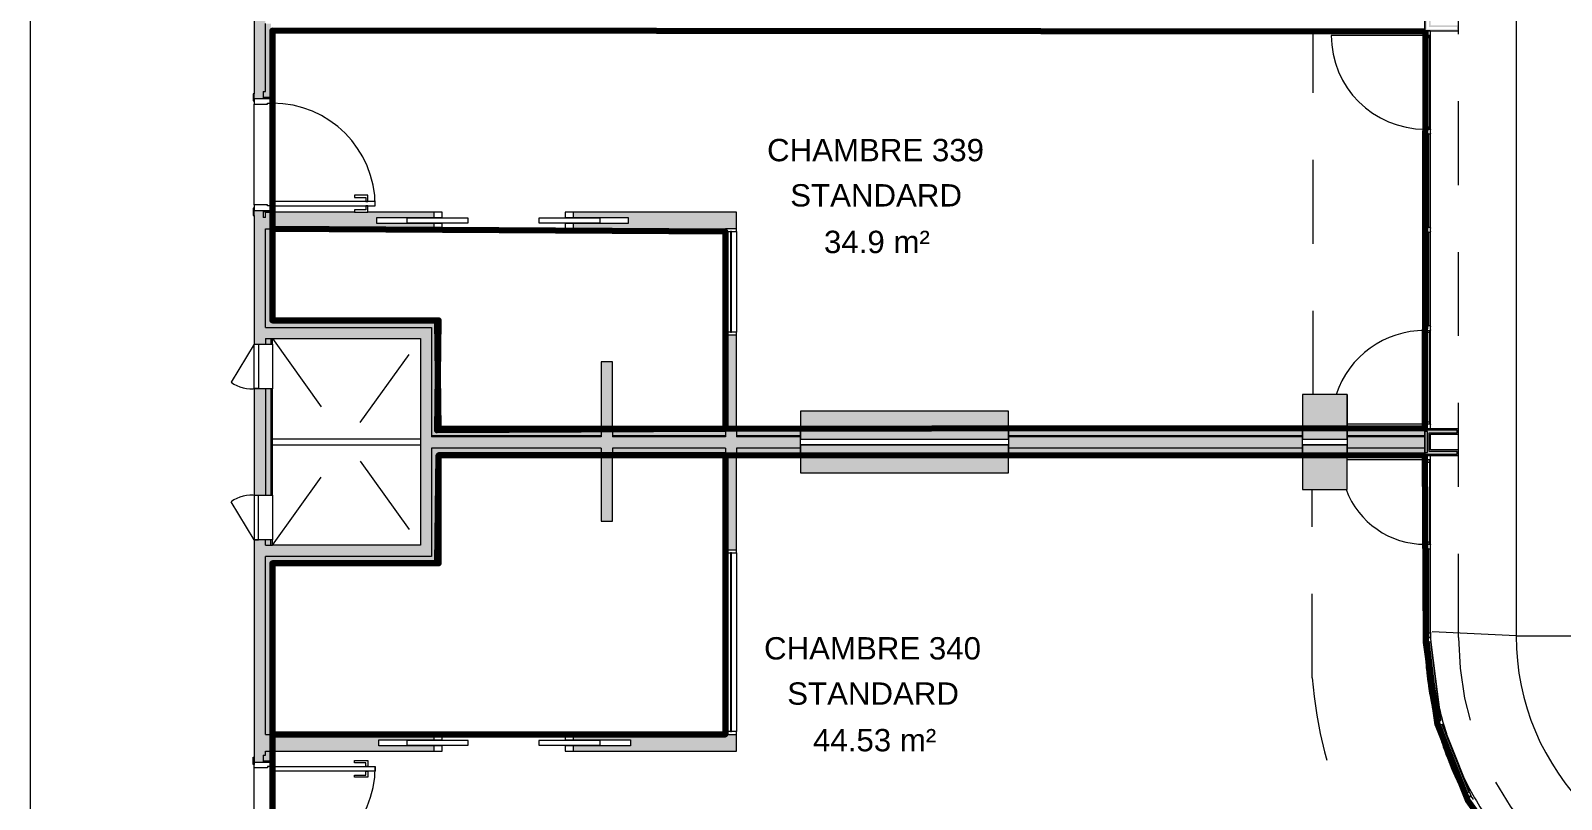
# Model space of a CAD drawing. Header units: metres. Extents: x -227.9 to -140, y 38 to 92.1.
# Drawn here: x -219.07 to -205.37, y 61.06 to 67.95 of the extents above; entities that cross this region are included whole.
import ezdxf

# ---------------------------------------------------------------- set-up
doc = ezdxf.new("R2010")
doc.units = ezdxf.units.M
doc.linetypes.add('JIS_02_0.7', pattern=[1.35, 0.75, -0.6])
for name, color, linetype, lineweight in [('A-AREA-IDEN', 7, 'Continuous', 9), ('A-DOOR', 7, 'Continuous', 5), ('A-FLOR', 7, 'Continuous', 5), ('A-GLAZ', 7, 'Continuous', 5), ('A-GLAZ-CURT', 7, 'Continuous', 5), ('A-GLAZ-CWMG', 7, 'Continuous', 5), ('A-ROOF', 7, 'Continuous', 5), ('A-WALL', 7, 'Continuous', 5), ('A-WALL-PATT', 7, 'Continuous', 13), ('I-WALL', 7, 'Continuous', 5), ('S-COLS', 7, 'Continuous', 5)]:
    doc.layers.add(name, color=color, linetype=linetype, lineweight=lineweight)
doc.layers.add('A-DETL', color=94, linetype='Continuous', lineweight=5, true_color=0x00a600)
doc.layers.add('A-DETL-MBND', color=9, linetype='Continuous', lineweight=5, true_color=0xc0c0c0)
doc.layers.add('Chambre', color=40, linetype='Continuous')
doc.layers.add('SDB', color=230, linetype='Continuous')
doc.styles.add('Arial_1', font='arial.ttf', dxfattribs={"height": 0.2})

msp = doc.modelspace()

# ---------------------------------------------------------------- hatches: boundary and pattern name
at = {"layer": 'A-WALL', "true_color": 0x808080}
h = msp.add_hatch(color=8, dxfattribs=at)
h.paths.add_polyline_path([(-206.294, 67.944), (-206.294, 67.994), (-206.544, 67.994), (-206.544, 68.134), (-206.294, 68.134), (-206.294, 68.184), (-206.594, 68.184), (-206.594, 67.944)])
h.paths.add_polyline_path([(-206.309, 67.959), (-206.579, 67.959), (-206.579, 68.169), (-206.309, 68.169), (-206.309, 68.149), (-206.559, 68.149), (-206.559, 67.979), (-206.309, 67.979)])
for points in [[(-206.294, 64.143), (-206.294, 64.193), (-206.544, 64.193), (-206.544, 64.333), (-206.294, 64.333), (-206.294, 64.383), (-206.594, 64.383), (-206.594, 64.37), (-206.307, 64.37), (-206.307, 64.346), (-206.557, 64.346), (-206.557, 64.18), (-206.307, 64.18), (-206.307, 64.156), (-206.594, 64.156), (-206.594, 64.143)], [(-206.307, 64.156), (-206.307, 64.18), (-206.557, 64.18), (-206.557, 64.346), (-206.307, 64.346), (-206.307, 64.37), (-206.594, 64.37), (-206.594, 64.357), (-206.57, 64.357), (-206.57, 64.169), (-206.594, 64.169), (-206.594, 64.156)], [(-206.57, 64.169), (-206.57, 64.357), (-206.594, 64.357), (-206.594, 64.169)]]:
    msp.add_hatch(color=8, dxfattribs=at).paths.add_polyline_path(points)
at = {"layer": 'A-WALL-PATT', "lineweight": 5, "true_color": 0xaaaaaa}
for points in [[(-212.182, 64.289), (-210.319, 64.289), (-210.319, 64.539), (-212.182, 64.539)], [(-212.182, 63.989), (-210.319, 63.989), (-210.319, 64.239), (-212.182, 64.239)], [(-207.69, 64.309), (-207.69, 64.319), (-210.32, 64.319), (-210.32, 64.309), (-208.741, 64.309)], [(-207.29, 64.31), (-206.595, 64.31), (-206.595, 64.32), (-207.29, 64.32)]]:
    msp.add_hatch(color=253, dxfattribs=at).paths.add_polyline_path(points)
h = msp.add_hatch(color=253, dxfattribs=at)
h.paths.add_polyline_path([(-212.753, 64.309), (-212.182, 64.309), (-212.182, 64.319), (-212.753, 64.319)])
h.paths.add_polyline_path([(-213.675, 64.309), (-212.853, 64.309), (-212.853, 64.319), (-213.864, 64.319), (-213.864, 64.309)])
h.paths.add_polyline_path([(-214.497, 64.309), (-213.964, 64.309), (-213.964, 64.319), (-215.482, 64.319), (-215.482, 64.309), (-215.32, 64.309)])
at = {"layer": 'I-WALL', "true_color": 0xaaaaaa}
h = msp.add_hatch(color=253, dxfattribs=at)
h.paths.add_polyline_path([(-217.069, 65.289), (-216.969, 65.289), (-216.969, 66.274), (-216.988, 66.274), (-216.988, 66.337), (-217.069, 66.337), (-217.069, 65.339)])
h.paths.add_polyline_path([(-217.069, 67.337), (-216.988, 67.337), (-216.988, 67.4), (-216.969, 67.4), (-216.969, 68.712), (-216.988, 68.712), (-216.988, 68.775), (-217.069, 68.775), (-217.069, 67.382)])
h.paths.add_polyline_path([(-216.988, 69.775), (-216.988, 69.838), (-216.969, 69.838), (-216.969, 71.507), (-217.069, 71.507), (-217.069, 69.775)])
h.paths.add_polyline_path([(-216.988, 72.507), (-216.969, 72.507), (-216.969, 74.674), (-216.988, 74.674), (-216.988, 74.737), (-217.069, 74.737), (-217.069, 72.507)])
h.paths.add_polyline_path([(-216.988, 75.737), (-216.988, 75.8), (-216.969, 75.8), (-216.969, 76.615), (-217.069, 76.615), (-217.069, 75.737)])
h = msp.add_hatch(color=253, dxfattribs=at)
h.paths.add_polyline_path([(-216.969, 65.339), (-216.919, 65.339), (-216.919, 66.172), (-216.969, 66.172), (-216.969, 65.352)])
h.paths.add_polyline_path([(-216.964, 67.35), (-216.919, 67.35), (-216.919, 68.01), (-216.969, 68.01), (-216.969, 67.4), (-216.988, 67.4), (-216.988, 67.35)])
h.paths.add_polyline_path([(-216.969, 68.12), (-216.919, 68.12), (-216.919, 68.762), (-216.988, 68.762), (-216.988, 68.712), (-216.969, 68.712), (-216.969, 68.143)])
h.paths.add_polyline_path([(-216.919, 69.788), (-216.919, 69.792), (-216.988, 69.792), (-216.988, 69.788), (-216.964, 69.788)])
h.paths.add_polyline_path([(-216.919, 69.942), (-216.919, 71.378), (-216.969, 71.378), (-216.969, 69.942), (-216.964, 69.942)])
h.paths.add_polyline_path([(-216.919, 71.478), (-216.919, 71.507), (-216.969, 71.507), (-216.969, 71.478), (-216.964, 71.478)])
h.paths.add_polyline_path([(-216.964, 72.507), (-216.919, 72.507), (-216.919, 72.552), (-216.969, 72.552), (-216.969, 72.507)])
h.paths.add_polyline_path([(-216.919, 72.652), (-216.919, 74.492), (-216.969, 74.492), (-216.969, 72.652), (-216.964, 72.652)])
h.paths.add_polyline_path([(-216.964, 74.642), (-216.919, 74.642), (-216.919, 74.724), (-216.988, 74.724), (-216.988, 74.674), (-216.969, 74.674), (-216.969, 74.642)])
h.paths.add_polyline_path([(-216.964, 75.75), (-216.919, 75.75), (-216.919, 76.515), (-216.969, 76.515), (-216.969, 75.8), (-216.988, 75.8), (-216.988, 75.75)])
h = msp.add_hatch(color=253, dxfattribs=at)
h.paths.add_polyline_path([(-216.906, 65.352), (-216.906, 66.172), (-216.919, 66.172), (-216.919, 65.352)])
h.paths.add_polyline_path([(-216.906, 66.322), (-216.906, 66.337), (-216.988, 66.337), (-216.988, 66.324), (-216.919, 66.324), (-216.919, 66.322)])
h.paths.add_polyline_path([(-216.95, 67.337), (-216.906, 67.337), (-216.906, 67.96), (-216.919, 67.96), (-216.919, 67.35), (-216.988, 67.35), (-216.988, 67.337), (-216.964, 67.337)])
h.paths.add_polyline_path([(-216.919, 68.17), (-216.906, 68.17), (-216.906, 68.775), (-216.988, 68.775), (-216.988, 68.762), (-216.919, 68.762), (-216.919, 68.645)])
h.paths.add_polyline_path([(-216.988, 69.775), (-216.906, 69.775), (-216.906, 69.792), (-216.919, 69.792), (-216.919, 69.788), (-216.988, 69.788)])
h.paths.add_polyline_path([(-216.919, 69.942), (-216.906, 69.942), (-216.906, 71.328), (-216.919, 71.328), (-216.919, 70.286)])
h.paths.add_polyline_path([(-216.906, 71.478), (-216.906, 71.507), (-216.919, 71.507), (-216.919, 71.478)])
h.paths.add_polyline_path([(-216.919, 72.507), (-216.906, 72.507), (-216.906, 72.552), (-216.919, 72.552)])
h.paths.add_polyline_path([(-216.919, 72.702), (-216.906, 72.702), (-216.906, 74.492), (-216.919, 74.492), (-216.919, 73.501)])
h.paths.add_polyline_path([(-216.906, 74.642), (-216.906, 74.737), (-216.988, 74.737), (-216.988, 74.724), (-216.919, 74.724), (-216.919, 74.642)])
h.paths.add_polyline_path([(-216.988, 75.737), (-216.906, 75.737), (-216.906, 76.465), (-216.919, 76.465), (-216.919, 75.75), (-216.988, 75.75)])
h = msp.add_hatch(color=253, dxfattribs=at)
h.paths.add_polyline_path([(-212.853, 66.172), (-212.753, 66.172), (-212.753, 66.322), (-214.213, 66.322), (-214.213, 66.274), (-213.723, 66.274), (-213.723, 66.219), (-214.213, 66.219), (-214.213, 66.172), (-213.675, 66.172)])
h.paths.add_polyline_path([(-216.919, 66.172), (-215.463, 66.172), (-215.463, 66.219), (-215.973, 66.219), (-215.973, 66.274), (-215.463, 66.274), (-215.463, 66.322), (-216.896, 66.321), (-216.896, 66.292), (-216.906, 66.292), (-216.906, 66.322), (-216.969, 66.322), (-216.969, 66.172), (-216.964, 66.172)])
for points in [[(-216.906, 65.289), (-215.482, 65.289), (-215.482, 65.339), (-216.969, 65.339), (-216.969, 65.289), (-216.964, 65.289)], [(-216.906, 65.339), (-215.432, 65.339), (-215.432, 65.352), (-216.919, 65.352), (-216.919, 65.339)], [(-215.432, 64.319), (-215.432, 65.339), (-215.482, 65.339), (-215.482, 64.319)], [(-215.419, 64.369), (-215.419, 65.352), (-215.432, 65.352), (-215.432, 64.369)], [(-216.919, 65.189), (-215.582, 65.189), (-215.582, 65.289), (-216.969, 65.289), (-216.969, 65.189), (-216.964, 65.189)], [(-215.482, 64.264), (-215.482, 65.289), (-215.582, 65.289), (-215.582, 64.264)], [(-212.853, 64.309), (-212.753, 64.309), (-212.753, 65.222), (-212.853, 65.222), (-212.853, 64.309)], [(-213.864, 64.309), (-213.864, 64.983), (-213.964, 64.983), (-213.964, 64.309)], [(-207.69, 64.369), (-207.69, 64.382), (-210.32, 64.382), (-210.32, 64.369), (-208.741, 64.369)], [(-207.69, 64.319), (-207.69, 64.369), (-210.32, 64.369), (-210.32, 64.319), (-208.741, 64.319)], [(-206.595, 64.37), (-206.595, 64.383), (-207.29, 64.383), (-207.29, 64.37), (-206.686, 64.37)], [(-207.29, 64.32), (-206.595, 64.32), (-206.595, 64.37), (-207.29, 64.37)], [(-215.582, 63.34), (-215.482, 63.34), (-215.482, 64.264), (-215.582, 64.264), (-215.582, 63.857)], [(-213.964, 64.209), (-212.182, 64.209), (-212.182, 64.309), (-215.482, 64.309), (-215.482, 64.209), (-214.497, 64.209)], [(-207.69, 64.209), (-207.69, 64.309), (-210.32, 64.309), (-210.32, 64.209), (-208.741, 64.209)], [(-206.595, 64.21), (-206.595, 64.31), (-207.29, 64.31), (-207.29, 64.21), (-206.686, 64.21)], [(-215.482, 63.24), (-215.432, 63.24), (-215.432, 64.209), (-215.482, 64.209), (-215.482, 63.34)], [(-215.419, 63.19), (-215.419, 64.159), (-215.432, 64.159), (-215.432, 63.19)], [(-213.864, 63.556), (-213.864, 64.209), (-213.964, 64.209), (-213.964, 63.556)], [(-212.753, 63.296), (-212.753, 64.209), (-212.853, 64.209), (-212.853, 63.296)], [(-207.69, 64.159), (-207.69, 64.209), (-210.32, 64.209), (-210.32, 64.159), (-208.741, 64.159)], [(-207.69, 64.146), (-207.69, 64.159), (-210.32, 64.159), (-210.32, 64.146), (-208.741, 64.146)], [(-206.595, 64.16), (-206.595, 64.21), (-207.29, 64.21), (-207.29, 64.16), (-206.686, 64.16)], [(-207.29, 64.147), (-206.595, 64.147), (-206.595, 64.16), (-207.29, 64.16)], [(-216.919, 63.24), (-215.482, 63.24), (-215.482, 63.34), (-216.969, 63.34), (-216.969, 63.24), (-216.964, 63.24)], [(-215.432, 63.19), (-215.432, 63.24), (-216.919, 63.24), (-216.919, 63.19), (-216.906, 63.19)], [(-216.906, 63.177), (-215.419, 63.177), (-215.419, 63.19), (-216.906, 63.19)]]:
    msp.add_hatch(color=253, dxfattribs=at).paths.add_polyline_path(points)
h = msp.add_hatch(color=253, dxfattribs=at)
h.paths.add_polyline_path([(-217.069, 64.264), (-216.969, 64.264), (-216.969, 64.741), (-217.069, 64.741)])
h.paths.add_polyline_path([(-217.069, 65.141), (-216.969, 65.141), (-216.969, 65.289), (-217.069, 65.289)])
h = msp.add_hatch(color=253, dxfattribs=at)
h.paths.add_polyline_path([(-216.919, 64.264), (-216.919, 64.741), (-216.969, 64.741), (-216.969, 64.264), (-216.964, 64.264)])
h.paths.add_polyline_path([(-216.919, 65.141), (-216.919, 65.189), (-216.969, 65.189), (-216.969, 65.141), (-216.964, 65.141)])
h = msp.add_hatch(color=253, dxfattribs=at)
h.paths.add_polyline_path([(-216.919, 64.264), (-216.906, 64.264), (-216.906, 64.741), (-216.919, 64.741)])
h.paths.add_polyline_path([(-216.919, 65.141), (-216.906, 65.141), (-216.906, 65.189), (-216.919, 65.189)])
h = msp.add_hatch(color=253, dxfattribs=at)
h.paths.add_polyline_path([(-213.964, 64.319), (-213.964, 64.369), (-215.432, 64.369), (-215.432, 64.319), (-214.497, 64.319)])
h.paths.add_polyline_path([(-212.182, 64.319), (-212.182, 64.369), (-212.753, 64.369), (-212.753, 64.319)])
h.paths.add_polyline_path([(-213.675, 64.319), (-212.853, 64.319), (-212.853, 64.369), (-213.864, 64.369), (-213.864, 64.319)])
h = msp.add_hatch(color=253, dxfattribs=at)
h.paths.add_polyline_path([(-212.753, 64.369), (-212.182, 64.369), (-212.182, 64.382), (-212.753, 64.382)])
h.paths.add_polyline_path([(-213.964, 64.369), (-213.964, 64.382), (-215.419, 64.382), (-215.419, 64.369), (-214.497, 64.369)])
h.paths.add_polyline_path([(-213.864, 64.369), (-212.853, 64.369), (-212.853, 64.382), (-213.864, 64.382)])
h = msp.add_hatch(color=253, dxfattribs=at)
h.paths.add_polyline_path([(-216.969, 52.215), (-216.969, 60.335), (-216.988, 60.335), (-216.988, 60.398), (-217.069, 60.398), (-217.069, 52.215)])
h.paths.add_polyline_path([(-216.988, 61.398), (-216.988, 61.461), (-216.969, 61.461), (-216.969, 63.387), (-217.069, 63.387), (-217.069, 61.398)])
h.paths.add_polyline_path([(-217.069, 63.787), (-216.969, 63.787), (-216.969, 64.264), (-217.069, 64.264)])
h = msp.add_hatch(color=253, dxfattribs=at)
h.paths.add_polyline_path([(-216.964, 52.265), (-216.919, 52.265), (-216.919, 54.139), (-216.969, 54.139), (-216.969, 52.265)])
h.paths.add_polyline_path([(-216.969, 54.239), (-216.919, 54.239), (-216.919, 56.99), (-216.969, 56.99), (-216.969, 56.355)])
h.paths.add_polyline_path([(-216.964, 57.09), (-216.919, 57.09), (-216.919, 59.578), (-216.969, 59.578), (-216.969, 57.09)])
h.paths.add_polyline_path([(-216.969, 59.728), (-216.919, 59.728), (-216.919, 60.385), (-216.988, 60.385), (-216.988, 60.335), (-216.969, 60.335)])
h.paths.add_polyline_path([(-216.919, 61.411), (-216.919, 61.496), (-216.969, 61.496), (-216.969, 61.461), (-216.988, 61.461), (-216.988, 61.411), (-216.964, 61.411)])
h.paths.add_polyline_path([(-216.969, 61.646), (-216.919, 61.646), (-216.919, 63.24), (-216.969, 63.24), (-216.969, 62.785)])
h.paths.add_polyline_path([(-216.964, 63.34), (-216.919, 63.34), (-216.919, 63.387), (-216.969, 63.387), (-216.969, 63.34)])
h.paths.add_polyline_path([(-216.969, 63.787), (-216.919, 63.787), (-216.919, 64.264), (-216.969, 64.264)])
h = msp.add_hatch(color=253, dxfattribs=at)
h.paths.add_polyline_path([(-216.906, 52.278), (-216.906, 54.089), (-216.919, 54.089), (-216.919, 52.278)])
h.paths.add_polyline_path([(-216.906, 54.239), (-216.906, 56.99), (-216.919, 56.99), (-216.919, 54.239)])
h.paths.add_polyline_path([(-216.919, 57.14), (-216.906, 57.14), (-216.906, 59.528), (-216.919, 59.528), (-216.919, 57.427)])
h.paths.add_polyline_path([(-216.919, 59.728), (-216.906, 59.728), (-216.906, 60.398), (-216.988, 60.398), (-216.988, 60.385), (-216.919, 60.385), (-216.919, 60.268)])
h.paths.add_polyline_path([(-216.906, 61.398), (-216.906, 61.496), (-216.919, 61.496), (-216.919, 61.411), (-216.988, 61.411), (-216.988, 61.398), (-216.95, 61.398)])
h.paths.add_polyline_path([(-216.919, 61.646), (-216.906, 61.646), (-216.906, 63.19), (-216.919, 63.19), (-216.919, 61.713)])
h.paths.add_polyline_path([(-216.919, 63.34), (-216.906, 63.34), (-216.906, 63.387), (-216.919, 63.387)])
h.paths.add_polyline_path([(-216.906, 63.787), (-216.906, 64.264), (-216.919, 64.264), (-216.919, 63.787)])
h = msp.add_hatch(color=253, dxfattribs=at)
h.paths.add_polyline_path([(-213.964, 64.159), (-213.964, 64.209), (-215.432, 64.209), (-215.432, 64.159), (-214.497, 64.159)])
h.paths.add_polyline_path([(-212.182, 64.159), (-212.182, 64.209), (-212.753, 64.209), (-212.753, 64.159)])
h.paths.add_polyline_path([(-213.675, 64.159), (-212.853, 64.159), (-212.853, 64.209), (-213.864, 64.209), (-213.864, 64.159)])
h = msp.add_hatch(color=253, dxfattribs=at)
h.paths.add_polyline_path([(-212.182, 64.146), (-212.182, 64.159), (-212.753, 64.159), (-212.753, 64.146)])
h.paths.add_polyline_path([(-214.497, 64.146), (-213.964, 64.146), (-213.964, 64.159), (-215.419, 64.159), (-215.419, 64.146), (-215.32, 64.146)])
h.paths.add_polyline_path([(-213.675, 64.146), (-212.853, 64.146), (-212.853, 64.159), (-213.864, 64.159), (-213.864, 64.146)])
h = msp.add_hatch(color=253, dxfattribs=at)
h.paths.add_polyline_path([(-212.753, 61.496), (-212.753, 61.646), (-214.213, 61.646), (-214.213, 61.598), (-213.703, 61.598), (-213.703, 61.543), (-214.213, 61.543), (-214.213, 61.496), (-213.675, 61.496)])
h.paths.add_polyline_path([(-216.142, 61.496), (-215.463, 61.496), (-215.463, 61.543), (-215.953, 61.543), (-215.953, 61.598), (-215.463, 61.598), (-215.463, 61.646), (-216.969, 61.646), (-216.969, 61.496), (-216.906, 61.496)])
at = {"layer": 'S-COLS', "true_color": 0x808080}
for points in [[(-207.29, 64.289), (-207.29, 64.689), (-207.69, 64.689), (-207.69, 64.289)], [(-207.29, 63.839), (-207.29, 64.239), (-207.69, 64.239), (-207.69, 63.839)]]:
    msp.add_hatch(color=8, dxfattribs=at).paths.add_polyline_path(points)

# ---------------------------------------------------------------- linework, layer by layer
at = {"layer": 'A-DETL', "color": 7, "linetype": 'JIS_02_0.7'}
for p, q in [((-206.294, 62.514), (-206.294, 73.614)), ((-216.906, 63.34), (-215.582, 65.189)), ((-216.906, 65.189), (-215.582, 63.34)), ((-216.906, 56.99), (-216.906, 63.34))]:
    msp.add_line(p, q, dxfattribs=at)
at = {"layer": 'A-DETL', "color": 9, "linetype": 'JIS_02_0.7', "lineweight": 9, "true_color": 0xc0c0c0}
for p, q in [((-207.593, 64.689), (-207.593, 67.947)), ((-207.604, 62.154), (-207.604, 63.839))]:
    msp.add_line(p, q, dxfattribs=at)
at = {"layer": 'A-DETL', "color": 7, "linetype": 'JIS_02_0.7'}
msp.add_arc((-203.594, 62.514), 2.7, 180, 270, dxfattribs=at)
at = {"layer": 'A-DETL', "color": 9, "linetype": 'JIS_02_0.7', "lineweight": 9, "true_color": 0xc0c0c0}
msp.add_arc((-203.556, 62.487), 4.062, 184.7126, 222.5673, dxfattribs=at)
at = {"layer": 'A-DETL-MBND', "lineweight": 9}
for p, q in [((-215.582, 64.289), (-216.906, 64.289)), ((-216.906, 64.239), (-215.582, 64.239)), ((-212.182, 64.239), (-210.32, 64.239)), ((-207.69, 64.239), (-207.29, 64.239))]:
    msp.add_line(p, q, dxfattribs=at)
at = {"layer": 'A-DETL-MBND'}
msp.add_line((-205.779, 62.529), (-205.079, 62.529), dxfattribs=at)
at = {"layer": 'A-DOOR'}
for p, q in [((-206.593, 67.904), (-207.433, 67.904)), ((-216.051, 66.472), (-216.171, 66.472)), ((-216.171, 66.472), (-216.171, 66.452)), ((-216.171, 66.452), (-216.071, 66.452)), ((-216.071, 66.452), (-216.071, 66.417)), ((-216.051, 66.417), (-216.051, 66.472)), ((-215.986, 66.417), (-216.906, 66.417)), ((-216.906, 66.417), (-216.906, 66.377)), ((-216.906, 66.377), (-215.986, 66.377)), ((-216.071, 66.342), (-216.171, 66.342)), ((-216.171, 66.342), (-216.171, 66.322)), ((-216.171, 66.322), (-216.051, 66.322)), ((-216.071, 66.417), (-216.051, 66.417)), ((-216.051, 66.377), (-216.071, 66.377)), ((-216.071, 66.377), (-216.071, 66.342)), ((-216.051, 66.322), (-216.051, 66.377)), ((-215.986, 66.377), (-215.986, 66.417)), ((-215.153, 66.267), (-215.703, 66.267)), ((-215.703, 66.267), (-215.703, 66.227)), ((-215.703, 66.227), (-215.153, 66.227)), ((-215.153, 66.227), (-215.153, 66.267)), ((-214.523, 66.267), (-214.523, 66.227)), ((-213.973, 66.267), (-214.523, 66.267)), ((-214.523, 66.227), (-213.973, 66.227)), ((-213.973, 66.227), (-213.973, 66.267)), ((-206.593, 64.423), (-207.29, 64.423)), ((-206.593, 64.103), (-207.29, 64.103)), ((-215.153, 61.591), (-215.703, 61.591)), ((-215.703, 61.591), (-215.703, 61.551)), ((-215.703, 61.551), (-215.153, 61.551)), ((-215.153, 61.551), (-215.153, 61.591)), ((-213.973, 61.591), (-214.523, 61.591)), ((-214.523, 61.591), (-214.523, 61.551)), ((-214.523, 61.551), (-213.973, 61.551)), ((-213.973, 61.551), (-213.973, 61.591)), ((-216.906, 61.318), (-216.906, 61.358)), ((-216.906, 61.358), (-215.986, 61.358)), ((-216.171, 61.413), (-216.051, 61.413)), ((-216.171, 61.393), (-216.171, 61.413)), ((-216.071, 61.393), (-216.171, 61.393)), ((-216.071, 61.358), (-216.071, 61.393)), ((-216.051, 61.358), (-216.071, 61.358)), ((-216.051, 61.413), (-216.051, 61.358)), ((-215.986, 61.358), (-215.986, 61.318)), ((-215.986, 61.318), (-216.906, 61.318)), ((-216.171, 61.283), (-216.071, 61.283)), ((-216.171, 61.263), (-216.171, 61.283)), ((-216.051, 61.263), (-216.171, 61.263)), ((-216.071, 61.318), (-216.051, 61.318)), ((-216.071, 61.283), (-216.071, 61.318)), ((-216.051, 61.318), (-216.051, 61.263))]:
    msp.add_line(p, q, dxfattribs=at)
at = {"layer": 'A-DOOR', "color": 9, "lineweight": 9, "true_color": 0xc0c0c0}
for p, q in [((-206.593, 67.904), (-206.593, 67.884)), ((-206.553, 67.904), (-206.593, 67.904)), ((-206.593, 67.884), (-206.553, 67.884)), ((-206.553, 67.884), (-206.553, 67.904)), ((-206.593, 67.083), (-206.593, 67.063)), ((-206.553, 67.083), (-206.593, 67.083)), ((-206.593, 67.063), (-206.553, 67.063)), ((-206.553, 67.063), (-206.553, 67.083)), ((-206.593, 65.263), (-206.553, 65.263)), ((-206.593, 65.243), (-206.593, 65.263)), ((-206.553, 65.243), (-206.593, 65.243)), ((-206.553, 65.263), (-206.553, 65.243)), ((-217.069, 65.139), (-217.029, 65.139)), ((-217.069, 64.743), (-217.069, 65.139)), ((-217.029, 65.139), (-217.029, 64.743)), ((-217.029, 64.743), (-217.069, 64.743)), ((-206.593, 64.443), (-206.553, 64.443)), ((-206.593, 64.423), (-206.593, 64.443)), ((-206.553, 64.423), (-206.593, 64.423)), ((-206.553, 64.443), (-206.553, 64.423)), ((-206.593, 64.103), (-206.593, 64.083)), ((-206.553, 64.103), (-206.593, 64.103)), ((-206.553, 64.083), (-206.553, 64.103)), ((-206.593, 64.083), (-206.553, 64.083)), ((-217.029, 63.785), (-217.069, 63.785)), ((-217.069, 63.785), (-217.069, 63.389)), ((-217.029, 63.389), (-217.029, 63.785)), ((-217.069, 63.389), (-217.029, 63.389)), ((-206.593, 63.368), (-206.593, 63.348)), ((-206.553, 63.368), (-206.593, 63.368)), ((-206.593, 63.348), (-206.553, 63.348)), ((-206.553, 63.348), (-206.553, 63.368))]:
    msp.add_line(p, q, dxfattribs=at)
at = {"layer": 'A-DOOR', "color": 9, "true_color": 0xc0c0c0}
for p, q in [((-206.593, 67.083), (-206.593, 67.884)), ((-206.553, 67.884), (-206.553, 67.083)), ((-217.079, 67.382), (-217.079, 67.317)), ((-217.069, 67.382), (-217.079, 67.382)), ((-217.069, 67.317), (-217.069, 67.382)), ((-216.906, 67.382), (-216.906, 67.317)), ((-216.896, 67.382), (-216.906, 67.382)), ((-216.896, 67.317), (-216.896, 67.382)), ((-217.079, 67.317), (-217.069, 67.317)), ((-216.906, 67.337), (-217.069, 67.337)), ((-217.069, 67.337), (-217.069, 67.287)), ((-217.069, 67.287), (-216.95, 67.287)), ((-216.95, 67.287), (-216.95, 67.297)), ((-216.95, 67.297), (-216.906, 67.297)), ((-216.906, 67.297), (-216.906, 67.337)), ((-216.906, 67.317), (-216.896, 67.317)), ((-217.069, 66.357), (-217.079, 66.357)), ((-217.079, 66.357), (-217.079, 66.292)), ((-217.079, 66.292), (-217.069, 66.292)), ((-216.95, 66.387), (-217.069, 66.387)), ((-217.069, 66.387), (-217.069, 66.337)), ((-217.069, 66.292), (-217.069, 66.357)), ((-217.069, 66.337), (-216.906, 66.337)), ((-216.95, 66.377), (-216.95, 66.387)), ((-216.906, 66.377), (-216.95, 66.377)), ((-216.906, 66.337), (-216.906, 66.377)), ((-216.896, 66.357), (-216.906, 66.357)), ((-216.906, 66.357), (-216.906, 66.292)), ((-216.906, 66.292), (-216.896, 66.292)), ((-216.896, 66.292), (-216.896, 66.357)), ((-215.388, 66.322), (-215.463, 66.322)), ((-215.463, 66.322), (-215.463, 66.274)), ((-215.388, 66.274), (-215.388, 66.322)), ((-214.213, 66.322), (-214.288, 66.322)), ((-214.288, 66.322), (-214.288, 66.274)), ((-214.213, 66.274), (-214.213, 66.322)), ((-215.463, 66.274), (-215.388, 66.274)), ((-215.388, 66.219), (-215.463, 66.219)), ((-215.463, 66.219), (-215.463, 66.172)), ((-215.463, 66.172), (-215.388, 66.172)), ((-215.388, 66.172), (-215.388, 66.219)), ((-214.288, 66.274), (-214.213, 66.274)), ((-214.213, 66.219), (-214.288, 66.219)), ((-214.288, 66.219), (-214.288, 66.172)), ((-214.288, 66.172), (-214.213, 66.172)), ((-214.213, 66.172), (-214.213, 66.219)), ((-206.593, 65.243), (-206.593, 64.443)), ((-206.553, 64.443), (-206.553, 65.243)), ((-217.069, 65.141), (-217.276, 64.799)), ((-206.593, 63.368), (-206.593, 64.083)), ((-206.553, 64.083), (-206.553, 63.368)), ((-217.069, 63.387), (-217.276, 63.729)), ((-215.388, 61.646), (-215.463, 61.646)), ((-215.463, 61.646), (-215.463, 61.598)), ((-215.388, 61.598), (-215.388, 61.646)), ((-214.213, 61.646), (-214.288, 61.646)), ((-214.288, 61.646), (-214.288, 61.598)), ((-214.213, 61.598), (-214.213, 61.646)), ((-215.463, 61.598), (-215.388, 61.598)), ((-215.388, 61.543), (-215.463, 61.543)), ((-215.463, 61.543), (-215.463, 61.496)), ((-215.463, 61.496), (-215.388, 61.496)), ((-215.388, 61.496), (-215.388, 61.543)), ((-214.288, 61.598), (-214.213, 61.598)), ((-214.213, 61.543), (-214.288, 61.543)), ((-214.288, 61.543), (-214.288, 61.496)), ((-214.288, 61.496), (-214.213, 61.496)), ((-214.213, 61.496), (-214.213, 61.543)), ((-217.079, 61.443), (-217.069, 61.443)), ((-217.079, 61.378), (-217.079, 61.443)), ((-217.069, 61.378), (-217.079, 61.378)), ((-217.069, 61.443), (-217.069, 61.378)), ((-217.069, 61.398), (-216.906, 61.398)), ((-217.069, 61.348), (-217.069, 61.398)), ((-216.95, 61.358), (-216.95, 61.348)), ((-216.906, 61.358), (-216.95, 61.358)), ((-216.906, 61.443), (-216.896, 61.443)), ((-216.906, 61.378), (-216.906, 61.443)), ((-216.906, 61.398), (-216.906, 61.358)), ((-216.896, 61.378), (-216.906, 61.378)), ((-216.896, 61.443), (-216.896, 61.378)), ((-216.95, 61.348), (-217.069, 61.348))]:
    msp.add_line(p, q, dxfattribs=at)
at = {"layer": 'A-DOOR'}
for centre, radius, start, end in [((-206.593, 67.904), 0.84, 180, 270), ((-216.906, 66.377), 0.92, 0, 90), ((-206.593, 64.423), 0.84, 90, 161.5106), ((-206.593, 64.103), 0.755, 200.5411, 270), ((-216.906, 61.358), 0.92, 270, 360)]:
    msp.add_arc(centre, radius, start, end, dxfattribs=at)
at = {"layer": 'A-DOOR', "color": 9, "true_color": 0xc0c0c0}
for centre, start, end in [((-217.088, 65.069), 235.1704, 276.8285), ((-217.088, 63.459), 83.1715, 124.8296)]:
    msp.add_arc(centre, 0.329, start, end, dxfattribs=at)
at = {"layer": 'A-FLOR', "lineweight": 9}
for p, q in [((-206.594, 67.944), (-206.594, 67.94)), ((-206.594, 67.908), (-206.594, 67.059)), ((-206.594, 65.267), (-206.594, 64.419)), ((-206.594, 64.387), (-206.594, 64.383)), ((-206.594, 64.143), (-206.594, 64.139)), ((-206.594, 64.107), (-206.594, 63.344))]:
    msp.add_line(p, q, dxfattribs=at)
at = {"layer": 'A-FLOR'}
for p, q in [((-217.069, 66.387), (-217.069, 67.287)), ((-207.29, 64.689), (-207.29, 64.383)), ((-206.595, 64.383), (-206.594, 64.383)), ((-206.593, 62.426), (-206.593, 62.465)), ((-217.069, 60.448), (-217.069, 61.348))]:
    msp.add_line(p, q, dxfattribs=at)
at = {"layer": 'A-FLOR', "lineweight": 9}
for start, end in [(180, 208.5005), (208.6228, 208.8392)]:
    msp.add_arc((-203.594, 62.514), 3, start, end, dxfattribs=at)
at = {"layer": 'A-FLOR'}
for start, end in [(181.6749, 182.6012), (184.6622, 186.2721), (188.3271, 189.9424), (191.9928, 193.6121), (195.6593, 197.2814), (199.3269, 200.9503), (202.996, 204.6189), (206.6671, 208.2873)]:
    msp.add_arc((-203.594, 62.514), 3, start, end, dxfattribs=at)
at = {"layer": 'A-GLAZ', "lineweight": 13}
for p, q in [((-212.753, 66.172), (-212.853, 66.172)), ((-212.853, 66.172), (-212.853, 66.147)), ((-212.753, 66.147), (-212.753, 66.172)), ((-212.853, 66.147), (-212.753, 66.147)), ((-212.808, 66.147), (-212.808, 65.247)), ((-212.798, 66.147), (-212.808, 66.147)), ((-212.798, 65.247), (-212.798, 66.147)), ((-212.753, 65.247), (-212.853, 65.247)), ((-212.853, 65.247), (-212.853, 65.222)), ((-212.853, 65.222), (-212.753, 65.222)), ((-212.808, 65.247), (-212.798, 65.247)), ((-212.753, 65.222), (-212.753, 65.247)), ((-212.753, 63.296), (-212.853, 63.296)), ((-212.853, 63.296), (-212.853, 63.271)), ((-212.753, 63.271), (-212.753, 63.296)), ((-212.853, 63.271), (-212.753, 63.271)), ((-212.808, 63.271), (-212.808, 61.671)), ((-212.798, 63.271), (-212.808, 63.271)), ((-212.798, 61.671), (-212.798, 63.271)), ((-212.753, 61.671), (-212.853, 61.671)), ((-212.853, 61.671), (-212.853, 61.646)), ((-212.853, 61.646), (-212.753, 61.646)), ((-212.808, 61.671), (-212.798, 61.671)), ((-212.753, 61.646), (-212.753, 61.671))]:
    msp.add_line(p, q, dxfattribs=at)
at = {"layer": 'A-GLAZ'}
for p, q in [((-212.853, 65.247), (-212.853, 66.147)), ((-212.753, 66.147), (-212.753, 65.247)), ((-212.853, 61.671), (-212.853, 63.271)), ((-212.753, 63.271), (-212.753, 61.671))]:
    msp.add_line(p, q, dxfattribs=at)
at = {"layer": 'A-GLAZ-CURT', "lineweight": 9}
for p, q in [((-206.593, 67.023), (-206.593, 66.183)), ((-206.563, 67.023), (-206.593, 67.023)), ((-206.563, 66.183), (-206.563, 67.023)), ((-206.593, 66.183), (-206.563, 66.183)), ((-206.593, 66.143), (-206.593, 65.303)), ((-206.563, 66.143), (-206.593, 66.143)), ((-206.563, 65.303), (-206.563, 66.143)), ((-206.593, 65.303), (-206.563, 65.303)), ((-206.593, 63.308), (-206.593, 62.554)), ((-206.563, 63.308), (-206.593, 63.308)), ((-206.563, 62.554), (-206.563, 63.308)), ((-206.593, 62.554), (-206.563, 62.554)), ((-206.558, 62.475), (-206.588, 62.471)), ((-206.588, 62.471), (-206.504, 61.806)), ((-206.474, 61.81), (-206.558, 62.475)), ((-206.504, 61.806), (-206.474, 61.81)), ((-206.454, 61.735), (-206.482, 61.724)), ((-206.482, 61.724), (-206.24, 61.112)), ((-206.213, 61.123), (-206.454, 61.735)), ((-206.24, 61.112), (-206.213, 61.123))]:
    msp.add_line(p, q, dxfattribs=at)
at = {"layer": 'A-GLAZ-CWMG', "lineweight": 13}
for p, q in [((-206.594, 67.94), (-206.594, 67.908)), ((-206.548, 67.944), (-206.59, 67.944)), ((-206.544, 67.908), (-206.544, 67.94)), ((-206.553, 67.904), (-206.548, 67.904)), ((-206.594, 64.139), (-206.594, 64.107)), ((-206.548, 64.143), (-206.59, 64.143)), ((-206.553, 64.103), (-206.548, 64.103)), ((-206.544, 64.107), (-206.544, 64.139)), ((-206.594, 62.506), (-206.59, 62.475)), ((-206.548, 62.516), (-206.59, 62.511)), ((-206.585, 62.471), (-206.543, 62.476)), ((-206.54, 62.481), (-206.544, 62.513)), ((-206.187, 61.096), (-206.221, 61.071)), ((-206.163, 61.069), (-206.181, 61.095)), ((-206.222, 61.066), (-206.203, 61.04))]:
    msp.add_line(p, q, dxfattribs=at)
at = {"layer": 'A-GLAZ-CWMG', "lineweight": 13, "extrusion": (0, 0, -1)}
for p, q in [((-206.594, 67.059), (-206.594, 67.027)), ((-206.59, 67.023), (-206.548, 67.023)), ((-206.548, 67.063), (-206.553, 67.063)), ((-206.544, 67.027), (-206.544, 67.059)), ((-206.594, 66.179), (-206.594, 66.147)), ((-206.548, 66.183), (-206.59, 66.183)), ((-206.544, 66.147), (-206.544, 66.179)), ((-206.59, 66.143), (-206.548, 66.143)), ((-206.594, 65.299), (-206.594, 65.267)), ((-206.548, 65.303), (-206.59, 65.303)), ((-206.553, 65.263), (-206.548, 65.263)), ((-206.544, 65.267), (-206.544, 65.299)), ((-206.594, 64.419), (-206.594, 64.387)), ((-206.59, 64.383), (-206.548, 64.383)), ((-206.548, 64.423), (-206.553, 64.423)), ((-206.544, 64.387), (-206.544, 64.419)), ((-206.594, 63.344), (-206.594, 63.312)), ((-206.59, 63.308), (-206.548, 63.308)), ((-206.548, 63.348), (-206.553, 63.348)), ((-206.544, 63.312), (-206.544, 63.344)), ((-206.594, 62.55), (-206.594, 62.518)), ((-206.548, 62.554), (-206.59, 62.554)), ((-206.59, 62.514), (-206.548, 62.514)), ((-206.544, 62.518), (-206.544, 62.55)), ((-206.504, 61.802), (-206.5, 61.771)), ((-206.459, 61.812), (-206.501, 61.807)), ((-206.496, 61.767), (-206.454, 61.772)), ((-206.451, 61.777), (-206.455, 61.809)), ((-206.24, 61.107), (-206.228, 61.078)), ((-206.199, 61.128), (-206.238, 61.113)), ((-206.223, 61.075), (-206.184, 61.091)), ((-206.182, 61.096), (-206.194, 61.126))]:
    msp.add_line(p, q, dxfattribs=at)
at = {"layer": 'A-GLAZ-CWMG'}
for p, q in [((-206.594, 67.027), (-206.594, 66.603)), ((-206.594, 66.603), (-206.594, 67.027)), ((-206.548, 66.603), (-206.548, 67.023)), ((-206.544, 66.603), (-206.544, 67.027)), ((-206.544, 66.603), (-206.544, 67.027)), ((-206.594, 66.603), (-206.594, 66.179)), ((-206.594, 66.179), (-206.594, 66.603)), ((-206.548, 66.183), (-206.548, 66.603)), ((-206.544, 66.179), (-206.544, 66.603)), ((-206.544, 66.179), (-206.544, 66.603)), ((-206.594, 66.147), (-206.594, 65.723)), ((-206.594, 65.723), (-206.594, 66.147)), ((-206.548, 65.723), (-206.548, 66.143)), ((-206.544, 65.723), (-206.544, 66.147)), ((-206.544, 65.723), (-206.544, 66.147)), ((-206.594, 65.723), (-206.594, 65.299)), ((-206.594, 65.299), (-206.594, 65.723)), ((-206.548, 65.303), (-206.548, 65.723)), ((-206.544, 65.299), (-206.544, 65.723)), ((-206.544, 65.299), (-206.544, 65.723)), ((-206.594, 63.312), (-206.594, 62.931)), ((-206.594, 62.931), (-206.594, 63.312)), ((-206.548, 62.931), (-206.548, 63.308)), ((-206.544, 62.931), (-206.544, 63.312)), ((-206.544, 62.931), (-206.544, 63.312)), ((-206.594, 62.931), (-206.594, 62.55)), ((-206.594, 62.55), (-206.594, 62.931)), ((-206.548, 62.554), (-206.548, 62.931)), ((-206.544, 62.55), (-206.544, 62.931)), ((-206.544, 62.55), (-206.544, 62.931)), ((-206.594, 62.517), (-206.594, 62.514)), ((-206.594, 62.514), (-206.594, 62.517)), ((-206.591, 62.514), (-206.594, 62.514)), ((-206.589, 62.471), (-206.547, 62.138)), ((-206.588, 62.471), (-206.589, 62.471)), ((-206.547, 62.138), (-206.589, 62.471)), ((-206.543, 62.471), (-206.558, 62.471)), ((-206.544, 62.514), (-206.544, 62.517)), ((-206.544, 62.514), (-206.544, 62.517)), ((-206.501, 62.144), (-206.543, 62.471)), ((-206.54, 62.471), (-206.543, 62.471)), ((-206.539, 62.471), (-206.54, 62.471)), ((-206.497, 62.145), (-206.539, 62.471)), ((-206.497, 62.145), (-206.539, 62.471)), ((-206.547, 62.138), (-206.505, 61.806)), ((-206.505, 61.806), (-206.547, 62.138)), ((-206.46, 61.818), (-206.501, 62.144)), ((-206.456, 61.819), (-206.497, 62.145)), ((-206.456, 61.819), (-206.497, 62.145)), ((-206.505, 61.806), (-206.504, 61.807)), ((-206.474, 61.814), (-206.46, 61.818)), ((-206.46, 61.818), (-206.457, 61.819)), ((-206.457, 61.819), (-206.456, 61.819)), ((-206.483, 61.723), (-206.363, 61.417)), ((-206.482, 61.723), (-206.483, 61.723)), ((-206.363, 61.417), (-206.483, 61.723)), ((-206.439, 61.735), (-206.453, 61.731)), ((-206.32, 61.434), (-206.439, 61.735)), ((-206.436, 61.735), (-206.439, 61.735)), ((-206.435, 61.736), (-206.436, 61.735)), ((-206.316, 61.436), (-206.435, 61.736)), ((-206.316, 61.436), (-206.435, 61.736)), ((-206.363, 61.417), (-206.242, 61.111)), ((-206.242, 61.111), (-206.363, 61.417)), ((-206.201, 61.133), (-206.32, 61.434)), ((-206.197, 61.135), (-206.316, 61.436)), ((-206.197, 61.135), (-206.316, 61.436)), ((-206.242, 61.111), (-206.241, 61.112)), ((-206.214, 61.126), (-206.201, 61.133)), ((-206.201, 61.133), (-206.198, 61.135)), ((-206.198, 61.135), (-206.197, 61.135))]:
    msp.add_line(p, q, dxfattribs=at)
at = {"layer": 'A-GLAZ-CWMG', "lineweight": 13}
for centre, start, end in [((-206.59, 67.94), 90, 180), ((-206.548, 67.94), 360, 90), ((-206.59, 67.908), 180, 270), ((-206.548, 67.908), 270, 360), ((-206.59, 64.139), 90, 180), ((-206.59, 64.107), 180, 270), ((-206.548, 64.139), 0, 90), ((-206.548, 64.107), 270, 0), ((-206.59, 62.507), 97.2247, 187.2247), ((-206.586, 62.475), 187.2247, 277.2247), ((-206.548, 62.512), 7.2247, 97.2247), ((-206.544, 62.48), 277.2247, 7.2247), ((-206.184, 61.092), 35.6711, 125.6711), ((-206.219, 61.068), 125.6711, 215.6711), ((-206.166, 61.066), 305.6711, 35.6711)]:
    msp.add_arc(centre, 0.004, start, end, dxfattribs=at)
at = {"layer": 'A-GLAZ-CWMG', "lineweight": 13, "extrusion": (0, 0, -1)}
for centre, start, end in [((206.59, 67.059), 0, 90), ((206.59, 67.027), 270, 0), ((206.548, 67.059), 90, 180), ((206.548, 67.027), 180, 270), ((206.59, 66.179), 0, 90), ((206.548, 66.179), 90, 180), ((206.59, 66.147), 270, 0), ((206.548, 66.147), 180, 270), ((206.59, 65.299), 0, 90), ((206.59, 65.267), 270, 0), ((206.548, 65.299), 90, 180), ((206.548, 65.267), 180, 270), ((206.59, 64.419), 0, 90), ((206.59, 64.387), 270, 0), ((206.548, 64.419), 90, 180), ((206.548, 64.387), 180, 270), ((206.59, 63.344), 360, 90), ((206.59, 63.312), 270, 0), ((206.548, 63.344), 90, 180), ((206.548, 63.312), 180, 270), ((206.59, 62.55), 0, 90), ((206.59, 62.518), 270, 0), ((206.548, 62.55), 90, 180), ((206.548, 62.518), 180, 270), ((206.5, 61.803), 352.7753, 82.7753), ((206.496, 61.771), 262.7753, 352.7753), ((206.459, 61.808), 82.7753, 172.7753), ((206.455, 61.776), 172.7753, 262.7753), ((206.236, 61.109), 338.4358, 68.4358), ((206.197, 61.124), 68.4358, 158.4358), ((206.186, 61.095), 158.4358, 248.4358), ((206.225, 61.079), 248.4358, 338.4358)]:
    msp.add_arc(centre, 0.004, start, end, dxfattribs=at)
at = {"layer": 'A-ROOF'}
for p, q in [((-205.779, 73.599), (-205.779, 62.529)), ((-206.544, 67.94), (-206.544, 67.944)), ((-206.544, 67.059), (-206.544, 67.908)), ((-206.544, 64.419), (-206.544, 65.267)), ((-206.544, 64.383), (-206.544, 64.387)), ((-206.544, 64.139), (-206.544, 64.143)), ((-206.544, 63.344), (-206.544, 64.107))]:
    msp.add_line(p, q, dxfattribs=at)
at = {"layer": 'A-ROOF', "color": 9, "linetype": 'JIS_02_0.7', "true_color": 0xc0c0c0}
msp.add_line((-205.779, 62.529), (-206.544, 62.564), dxfattribs=at)
at = {"layer": 'A-ROOF'}
for centre, radius, start, end in [((-203.544, 62.564), 3, 180.0193, 181.2622), ((-203.544, 62.564), 3, 181.6422, 181.7766), ((-203.579, 62.529), 2.2, 180, 270), ((-203.544, 62.564), 3, 193.1923, 197.6474), ((-203.544, 62.564), 3, 205.5005, 215.0952)]:
    msp.add_arc(centre, radius, start, end, dxfattribs=at)
at = {"layer": 'A-WALL', "lineweight": 13}
for p, q in [((-206.594, 68.184), (-206.594, 67.944)), ((-206.594, 67.944), (-206.294, 67.944)), ((-206.294, 67.944), (-206.294, 67.994)), ((-206.294, 64.383), (-206.594, 64.383)), ((-206.594, 64.383), (-206.594, 64.143)), ((-206.294, 64.333), (-206.294, 64.383)), ((-206.544, 64.193), (-206.544, 64.333)), ((-206.544, 64.333), (-206.294, 64.333)), ((-206.594, 64.143), (-206.294, 64.143)), ((-206.294, 64.193), (-206.544, 64.193)), ((-206.294, 64.143), (-206.294, 64.193))]:
    msp.add_line(p, q, dxfattribs=at)
at = {"layer": 'A-WALL'}
for p, q in [((-216.969, 67.4), (-216.969, 68.01)), ((-216.919, 67.35), (-216.919, 67.96)), ((-216.988, 67.4), (-216.969, 67.4)), ((-216.988, 67.4), (-216.988, 67.337)), ((-216.988, 67.35), (-216.919, 67.35)), ((-216.988, 66.337), (-216.988, 66.274)), ((-216.919, 66.324), (-216.988, 66.324)), ((-216.969, 66.322), (-216.906, 66.322)), ((-216.919, 66.322), (-216.919, 66.324)), ((-216.969, 66.274), (-216.988, 66.274)), ((-216.969, 65.289), (-216.969, 66.172)), ((-216.969, 66.172), (-216.906, 66.172)), ((-216.919, 65.339), (-216.919, 66.172)), ((-216.919, 65.352), (-216.906, 65.352)), ((-216.919, 65.339), (-215.432, 65.339)), ((-215.432, 65.339), (-215.432, 64.369)), ((-216.969, 65.289), (-215.482, 65.289)), ((-215.482, 65.289), (-215.482, 64.309)), ((-216.969, 65.189), (-216.906, 65.189)), ((-216.969, 65.189), (-216.969, 65.141)), ((-216.919, 65.189), (-216.919, 65.141)), ((-216.969, 64.741), (-216.969, 63.787)), ((-216.919, 64.741), (-216.919, 63.787)), ((-213.964, 64.369), (-215.432, 64.369)), ((-213.964, 64.382), (-213.964, 64.309)), ((-213.864, 64.382), (-213.864, 64.309)), ((-212.853, 64.369), (-213.864, 64.369)), ((-212.853, 64.382), (-212.853, 64.309)), ((-212.753, 64.382), (-212.753, 64.309)), ((-212.182, 64.369), (-212.753, 64.369)), ((-207.69, 64.369), (-210.32, 64.369)), ((-206.595, 64.37), (-207.29, 64.37)), ((-206.307, 64.37), (-206.594, 64.37)), ((-206.307, 64.346), (-206.307, 64.37)), ((-213.964, 64.319), (-215.482, 64.319)), ((-213.964, 64.309), (-215.482, 64.309)), ((-212.853, 64.319), (-213.864, 64.319)), ((-212.853, 64.309), (-213.864, 64.309)), ((-212.182, 64.319), (-212.753, 64.319)), ((-212.182, 64.309), (-212.753, 64.309)), ((-207.69, 64.319), (-210.32, 64.319)), ((-207.69, 64.309), (-210.32, 64.309)), ((-206.595, 64.32), (-207.29, 64.32)), ((-206.595, 64.31), (-207.29, 64.31)), ((-206.57, 64.357), (-206.594, 64.357)), ((-206.57, 64.169), (-206.57, 64.357)), ((-206.557, 64.346), (-206.307, 64.346)), ((-206.557, 64.18), (-206.557, 64.346)), ((-213.964, 64.209), (-215.482, 64.209)), ((-215.482, 64.209), (-215.482, 63.24)), ((-213.964, 64.159), (-215.432, 64.159)), ((-215.432, 64.159), (-215.432, 63.19)), ((-213.964, 64.209), (-213.964, 64.146)), ((-212.853, 64.209), (-213.864, 64.209)), ((-213.864, 64.209), (-213.864, 64.146)), ((-212.853, 64.159), (-213.864, 64.159)), ((-212.853, 64.209), (-212.853, 64.146)), ((-212.182, 64.209), (-212.753, 64.209)), ((-212.753, 64.209), (-212.753, 64.146)), ((-212.182, 64.159), (-212.753, 64.159)), ((-207.69, 64.209), (-210.32, 64.209)), ((-207.69, 64.159), (-210.32, 64.159)), ((-206.595, 64.21), (-207.29, 64.21)), ((-206.595, 64.16), (-207.29, 64.16)), ((-206.594, 64.169), (-206.57, 64.169)), ((-206.594, 64.156), (-206.307, 64.156)), ((-206.307, 64.18), (-206.557, 64.18)), ((-206.307, 64.156), (-206.307, 64.18)), ((-216.969, 63.34), (-216.969, 63.387)), ((-216.969, 63.34), (-216.906, 63.34)), ((-216.919, 63.34), (-216.919, 63.387)), ((-216.969, 61.646), (-216.969, 63.24)), ((-215.482, 63.24), (-216.969, 63.24)), ((-216.919, 61.646), (-216.919, 63.19)), ((-215.432, 63.19), (-216.919, 63.19)), ((-216.969, 61.646), (-216.906, 61.646)), ((-216.969, 61.461), (-216.969, 61.496)), ((-216.969, 61.496), (-216.906, 61.496)), ((-216.919, 61.411), (-216.919, 61.496)), ((-216.988, 61.461), (-216.969, 61.461)), ((-216.988, 61.461), (-216.988, 61.398)), ((-216.988, 61.411), (-216.919, 61.411))]:
    msp.add_line(p, q, dxfattribs=at)
at = {"layer": 'A-WALL', "lineweight": 15}
for p, q in [((-210.319, 64.539), (-212.182, 64.539)), ((-212.182, 64.539), (-212.182, 64.289)), ((-210.319, 64.289), (-210.319, 64.539)), ((-212.182, 64.289), (-210.319, 64.289)), ((-210.319, 64.239), (-212.182, 64.239)), ((-212.182, 64.239), (-212.182, 63.989)), ((-210.319, 63.989), (-210.319, 64.239)), ((-212.182, 63.989), (-210.319, 63.989))]:
    msp.add_line(p, q, dxfattribs=at)
at = {"layer": 'A-WALL'}
for start, end in [(180.277, 181.9725), (183.7327, 185.5685), (187.3271, 189.1646), (190.9216, 192.7609), (194.5161, 196.3574), (198.1106, 199.9542), (201.705, 203.5511), (205.2995, 207.1483)]:
    msp.add_arc((-203.594, 62.514), 3, start, end, dxfattribs=at)
at = {"layer": 'Chambre', "lineweight": 140}
for points in [[(-206.594, 67.94), (-216.906, 67.947), (-216.906, 65.352), (-215.432, 65.352), (-215.419, 64.382), (-206.594, 64.387), (-206.59, 67.94)], [(-206.594, 64.143), (-215.419, 64.146), (-215.419, 63.179), (-216.906, 63.179), (-216.906, 59.728), (-206.53, 59.728), (-205.802, 60.482), (-206.212, 61.056), (-206.483, 61.736), (-206.585, 62.471), (-206.594, 64.143)]]:
    msp.add_lwpolyline(points, dxfattribs=at)
at = {"layer": 'I-WALL', "lineweight": 13}
for p, q in [((-219.069, 59.314), (-219.069, 71.664)), ((-217.069, 68.73), (-217.069, 67.382)), ((-206.594, 67.947), (-206.594, 68.183)), ((-216.906, 67.382), (-216.906, 67.947)), ((-216.906, 67.947), (-206.594, 67.947)), ((-217.069, 66.292), (-217.069, 65.352)), ((-216.171, 66.322), (-216.896, 66.322)), ((-215.463, 66.322), (-216.051, 66.322)), ((-212.753, 66.322), (-214.213, 66.322)), ((-212.753, 66.172), (-212.753, 66.322)), ((-216.906, 65.352), (-216.906, 66.172)), ((-216.906, 66.172), (-215.463, 66.172)), ((-215.973, 66.219), (-215.973, 66.274)), ((-215.973, 66.274), (-215.463, 66.274)), ((-215.463, 66.219), (-215.973, 66.219)), ((-214.213, 66.274), (-213.723, 66.274)), ((-213.723, 66.219), (-214.213, 66.219)), ((-214.213, 66.172), (-212.853, 66.172)), ((-213.723, 66.274), (-213.723, 66.219)), ((-217.069, 65.352), (-217.069, 65.141)), ((-215.419, 65.352), (-216.906, 65.352)), ((-215.419, 64.382), (-215.419, 65.352)), ((-212.853, 65.222), (-212.853, 64.382)), ((-212.753, 64.382), (-212.753, 65.222)), ((-217.069, 65.141), (-216.906, 65.141)), ((-216.906, 65.189), (-215.582, 65.189)), ((-216.906, 65.141), (-216.906, 65.189)), ((-215.582, 65.189), (-215.582, 63.34)), ((-213.864, 64.983), (-213.964, 64.983)), ((-213.964, 64.983), (-213.964, 64.382)), ((-213.864, 64.382), (-213.864, 64.983)), ((-217.069, 64.741), (-217.069, 63.787)), ((-216.906, 64.741), (-217.069, 64.741)), ((-216.906, 63.787), (-216.906, 64.741)), ((-213.964, 64.382), (-215.419, 64.382)), ((-212.853, 64.382), (-213.864, 64.382)), ((-212.182, 64.382), (-212.753, 64.382)), ((-212.182, 64.146), (-212.182, 64.382)), ((-207.69, 64.382), (-210.32, 64.382)), ((-210.32, 64.382), (-210.32, 64.146)), ((-207.69, 64.146), (-207.69, 64.382)), ((-206.595, 64.383), (-207.29, 64.383)), ((-207.29, 64.383), (-207.29, 64.147)), ((-206.595, 64.147), (-206.595, 64.383)), ((-215.419, 64.146), (-213.964, 64.146)), ((-215.419, 63.177), (-215.419, 64.146)), ((-213.964, 64.146), (-213.964, 63.556)), ((-213.864, 64.146), (-212.853, 64.146)), ((-213.864, 63.556), (-213.864, 64.146)), ((-212.853, 64.146), (-212.853, 63.296)), ((-212.753, 64.146), (-212.182, 64.146)), ((-212.753, 63.296), (-212.753, 64.146)), ((-210.32, 64.146), (-207.69, 64.146)), ((-207.29, 64.147), (-206.595, 64.147)), ((-217.069, 63.787), (-216.906, 63.787)), ((-213.964, 63.556), (-213.864, 63.556)), ((-216.906, 63.387), (-217.069, 63.387)), ((-217.069, 63.387), (-217.069, 61.443)), ((-216.906, 63.34), (-216.906, 63.387)), ((-215.582, 63.34), (-216.906, 63.34)), ((-216.906, 61.646), (-216.906, 63.177)), ((-216.906, 63.177), (-215.419, 63.177)), ((-215.463, 61.646), (-216.906, 61.646)), ((-212.853, 61.646), (-214.213, 61.646)), ((-212.753, 61.496), (-212.753, 61.646)), ((-216.906, 61.443), (-216.906, 61.496)), ((-216.906, 61.496), (-215.463, 61.496)), ((-215.953, 61.543), (-215.953, 61.598)), ((-215.953, 61.598), (-215.463, 61.598)), ((-215.463, 61.543), (-215.953, 61.543)), ((-214.213, 61.598), (-213.703, 61.598)), ((-213.703, 61.543), (-214.213, 61.543)), ((-214.213, 61.496), (-212.753, 61.496)), ((-213.703, 61.598), (-213.703, 61.543))]:
    msp.add_line(p, q, dxfattribs=at)
at = {"layer": 'I-WALL'}
for p, q in [((-217.069, 66.387), (-217.069, 67.287)), ((-216.906, 67.297), (-216.906, 66.417)), ((-216.969, 66.274), (-216.969, 66.322)), ((-217.069, 65.139), (-217.069, 65.141)), ((-216.906, 65.141), (-216.906, 64.741)), ((-217.069, 64.741), (-217.069, 64.743)), ((-217.069, 63.785), (-217.069, 63.787)), ((-216.906, 63.787), (-216.906, 63.387)), ((-217.069, 63.387), (-217.069, 63.389)), ((-217.069, 60.448), (-217.069, 61.348)), ((-216.906, 61.318), (-216.906, 60.438))]:
    msp.add_line(p, q, dxfattribs=at)
at = {"layer": 'S-COLS', "lineweight": 9}
for p, q in [((-207.29, 64.689), (-207.69, 64.689)), ((-207.69, 64.689), (-207.69, 64.289)), ((-207.29, 64.289), (-207.29, 64.689)), ((-207.69, 64.289), (-207.29, 64.289)), ((-207.29, 64.239), (-207.69, 64.239)), ((-207.69, 64.239), (-207.69, 63.839)), ((-207.29, 63.839), (-207.29, 64.239)), ((-207.69, 63.839), (-207.29, 63.839))]:
    msp.add_line(p, q, dxfattribs=at)
at = {"layer": 'SDB', "lineweight": 140}
for points in [[(-216.906, 66.172), (-212.853, 66.147), (-212.853, 64.383), (-215.432, 64.369), (-215.419, 65.352), (-216.906, 65.352), (-216.906, 66.172)], [(-215.419, 64.146), (-212.853, 64.145), (-212.853, 61.646), (-216.906, 61.646), (-216.906, 63.179), (-215.432, 63.179), (-215.419, 64.146)]]:
    msp.add_lwpolyline(points, dxfattribs=at)

# ---------------------------------------------------------------- texts
at = {"layer": 'A-AREA-IDEN', "color": 164, "true_color": 0x0029a5, "style": 'Arial_1'}
for s, p in [('CHAMBRE 339', (-212.48, 66.777)), ('STANDARD', (-212.273, 66.372)), ('34.9 m²', (-211.971, 65.955)), ('CHAMBRE 340', (-212.507, 62.317)), ('STANDARD', (-212.3, 61.912)), ('44.53 m²', (-212.069, 61.495))]:
    msp.add_text(s, height=0.2, dxfattribs=at).set_placement(p)

doc.saveas('drawing.dxf')
